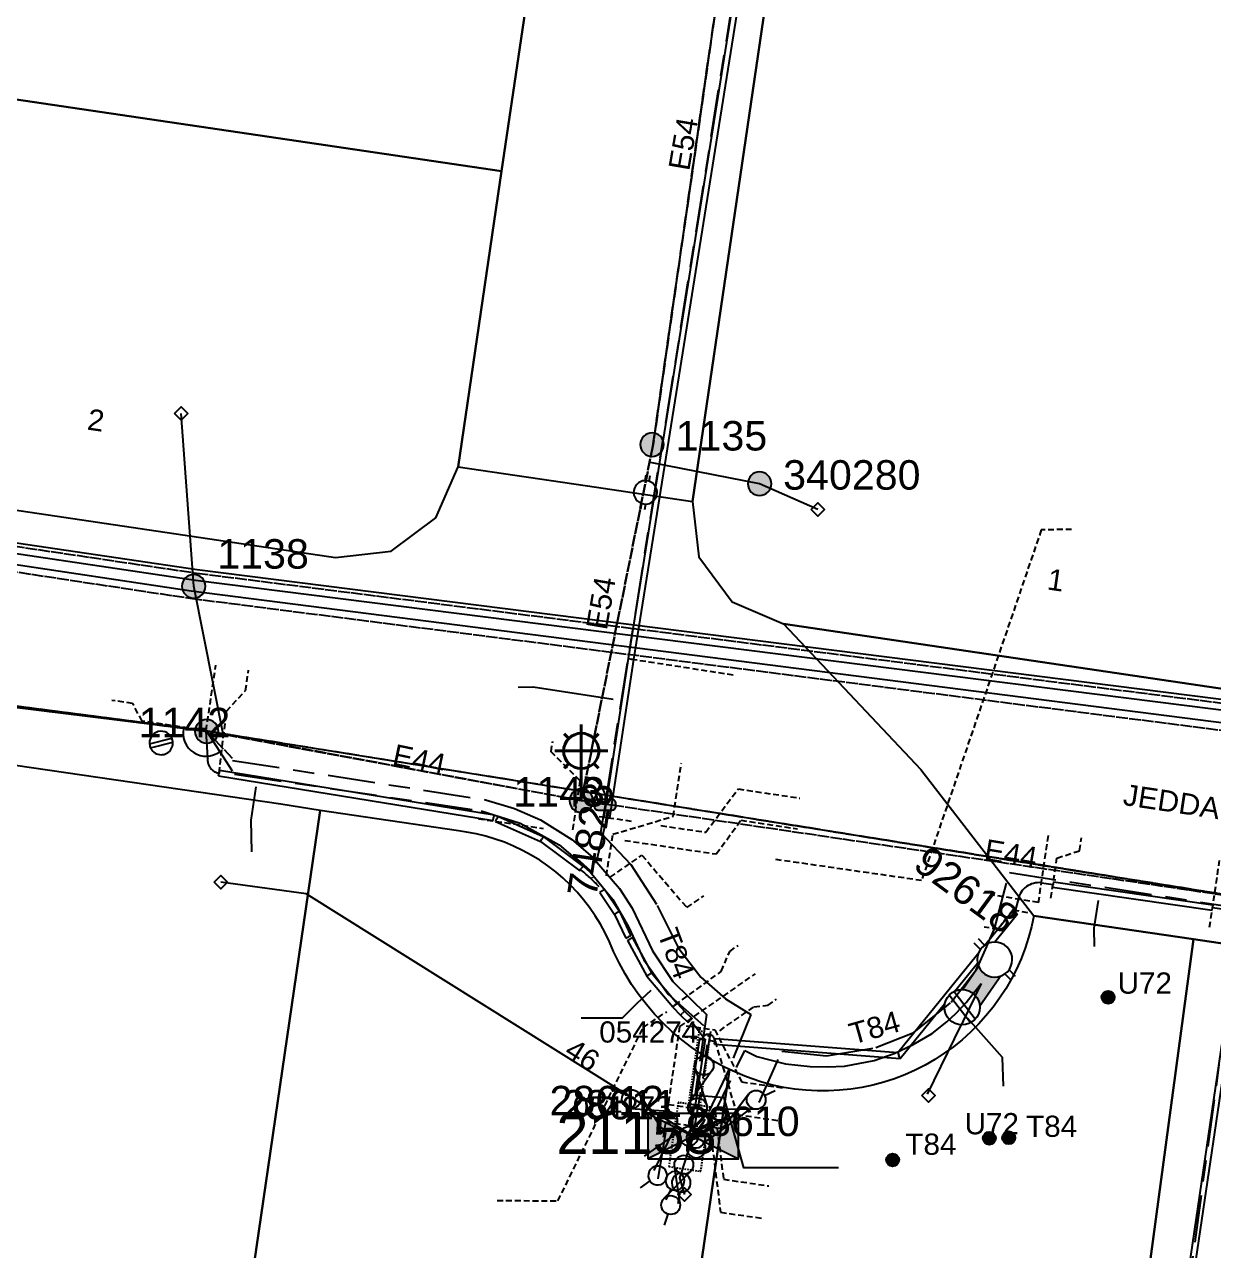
# Model space of a CAD drawing. Header units: metres. Extents: x 303290 to 305422, y 6242588 to 6244350.
# Drawn here: x 304871.9 to 304972.7, y 6242998 to 6243102 of the extents above; entities that cross this region are included whole.
import ezdxf
from ezdxf.enums import TextEntityAlignment as Align

# ---------------------------------------------------------------- set-up
doc = ezdxf.new("R2010")
doc.units = ezdxf.units.M
for name, pattern in [('Cable Exist OH', [1, 1, 0]), ('Cable Exist UG', [8.2, 4, -1.2, 1.8, -1.2]), ('DASHED', [0.75, 0.5, -0.25]), ('HIDDEN', [0.375, 0.25, -0.125]), ('HIDDEN2', [0.1875, 0.125, -0.0625])]:
    doc.linetypes.add(name, pattern=pattern)
doc.layers.get('0').update_dxf_attribs({"color": 6})
for name, color, linetype in [('Cadastre Buildings_SP_EXT', 9, 'Continuous'), ('Cadastre Land Parcels_SP_EXT', 9, 'Continuous'), ('Cadastre Other Property_SP_EXT', 9, 'HIDDEN'), ('Cadastre Roads_SP_EXT', 9, 'Continuous'), ('Duct_SP_EXT', 7, 'Continuous'), ('Equip_HV_EXT', 7, 'Continuous'), ('Equip_LV_EXT', 7, 'Continuous'), ('Equip_SP_LV_EXT', 7, 'Continuous'), ('Equip_SP_SL_EXT', 7, 'Continuous'), ('Mains_HV_EXT', 7, 'Continuous'), ('Mains_LV_EXT', 7, 'Continuous'), ('Mains_SL_EXT', 7, 'Continuous'), ('Mains_TR_EXT', 7, 'Continuous'), ('Services_SP_EXT', 7, 'Continuous'), ('Sub_SP_EXT', 7, 'Continuous'), ('SupportsOH_SP_TR_HV_LV_SL_EXT', 7, 'Continuous'), ('SupportsUG_SP_LV_EXT', 7, 'Continuous'), ('Trench_SP_EXT', 7, 'Continuous'), ('UNKNOWN_FEATURES', 1, 'DASHED')]:
    doc.layers.add(name, color=color, linetype=linetype)
doc.styles.add('iecARIAL', font='arial.ttf', dxfattribs={"height": 2})
doc.styles.add('POLE_LABEL', font='arial.ttf')
doc.styles.get("Standard").update_dxf_attribs({"font": 'arial.ttf'})
doc.styles.add('SWITCH_LABEL', font='arial.ttf', dxfattribs={"height": 2.5})
doc.linetypes.add('Cable E OH', pattern='A,9.4,["E",Standard,S=1.7,R=0,X=0,Y=-1],0', length=9.4)
doc.linetypes.add('Cable P UG', pattern='A,6,-0.5,["P",Standard,S=1.7,R=0,X=0.5,Y=-1],-2.9', length=9.4)

# ---------------------------------------------------------------- blocks, each defined once
blk = doc.blocks.new('SUB_PADMOUNT_EXT')
for points in [[(0, 0), (-3.84, 1.92), (-3.84, -1.92)], [(0, 0), (3.84, 1.92), (3.84, -1.92)]]:
    blk.add_hatch(color=256).paths.add_polyline_path(points)
for p, q in [((3.84, 1.92), (-3.84, -1.92)), ((-3.84, 1.92), (3.84, -1.92))]:
    blk.add_line(p, q)
blk.add_lwpolyline([(-3.84, -1.92), (3.84, -1.92), (3.84, 1.92), (-3.84, 1.92)], close=True)
for tag, height, flags, p in [('ASSET_NUM', 3.5, 8, (2, 2)), ('STREET_CODE', 0.2, 9, (1.5, 0)), ('CONSTRUCTED_VOLTAGE', 0.2, 9, (1.5, -0.2)), ('OPERATING_VOLTAGE', 0.2, 9, (1.5, -0.6)), ('ORIENTATION', 0.2, 9, (1.5, -0.8)), ('OWNED_BY', 0.2, 9, (1.5, -1)), ('NO_PHASES', 0.2, 9, (1.5, -0.4)), ('OPERATED_BY', 0.2, 9, (1.5, -1.2)), ('SECONDARY_VOLTAGE', 0.2, 9, (1.5, -1.6)), ('STATE', 0.2, 9, (1.5, -1.8)), ('MAINTAINED_BY', 0.2, 9, (1.5, -1.4)), ('PARENT', 0.2, 9, (1.5, -2)), ('SUBSTATION_TYPE', 0.2, 9, (1.5, -2.2)), ('STREETNAME', 0.2, 9, (1.5, -3)), ('SUBURB', 0.2, 9, (1.5, -3.2)), ('USAGE', 0.2, 9, (1.5, -2.4)), ('LEGEND', 0.2, 9, (1.5, -2.6)), ('LOCATION', 0.2, 9, (1.5, -2.8)), ('Z', 0.2, 1, (1.5, -3.6)), ('NOTES', 0.2, 9, (1.5, -3.4))]:
    blk.add_attdef(tag, text='', height=height, dxfattribs=dict(flags=flags)).set_placement(p, align=Align.MIDDLE_LEFT)
blk = doc.blocks.new('PILLAR_EXT')
blk.add_hatch(color=256).paths.add_polyline_path([(-2.475, 0.99), (-2.475, -0.99), (2.475, -0.99), (2.475, 0.99)])
blk.add_lwpolyline([(-2.475, -0.99), (2.475, -0.99), (2.475, 0.99), (-2.475, 0.99)], close=True)
at = {"style": 'iecARIAL', "flags": 8}
blk.add_attdef('ASSET_NUM', (1.5, 3.5), '', height=2.5, dxfattribs=at)
for tag, p, flags in [('OWNED_BY', (0, -0.2), 9), ('STATE', (0, -0.4), 9), ('SUPPORT_TYPE', (0, -0.6), 9), ('USAGE', (0, -0.8), 9), ('LEGEND', (0, -1), 9), ('LOCATION', (0, -1.2), 9), ('STREETNAME', (0, -1.8), 9), ('SUBURB', (0, -2), 1), ('NOTES', (0, -1.4), 9), ('PARENT', (0, -1.6), 9)]:
    blk.add_attdef(tag, p, '', height=0.2, dxfattribs=dict(flags=flags))
blk = doc.blocks.new('LV_OH_LINKS_OPEN_EXT')
for p, q in [((-0.17, 4.97), (-0.17, 5.46)), ((0.17, 4.97), (0.17, 5.46)), ((-0.17, 3), (-0.17, 2.5)), ((0.17, 3), (0.17, 2.5))]:
    blk.add_line(p, q)
blk.add_lwpolyline([(0, 2.99, 1), (0, 4.98, 1)], format="xyb", close=True)
at = {"flags": 9}
for tag, p in [('ACTUAL_STATUS', (0, 0)), ('CONSTRUCTED_VOLTAGE', (0, -0.2)), ('OPERATING_VOLTAGE', (0, -0.6)), ('ORIENTATION', (0, -0.8)), ('OWNED_BY', (0, -1)), ('NO_PHASES', (0, -0.4)), ('STATE', (0, -1.2)), ('SWITCH_TYPE', (0, -1.4)), ('USAGE', (0, -1.6)), ('LEGEND', (0, -1.8)), ('NOTES', (0, -2))]:
    blk.add_attdef(tag, text='', height=0.2, dxfattribs=at).set_placement(p, align=Align.MIDDLE_LEFT)
at = {"flags": 1}
blk.add_attdef('Z', (0, 0), '', height=0.2, dxfattribs=at)
blk = doc.blocks.new('LV_OH_LINKS_CLOSED_EXT')
for p, q in [((-0.17, 4.97), (-0.17, 3)), ((0.17, 4.97), (0.17, 3))]:
    blk.add_line(p, q)
blk.add_lwpolyline([(0, 2.99, 1), (0, 4.98, 1)], format="xyb", close=True)
at = {"flags": 9}
for tag, p in [('ACTUAL_STATUS', (0, 0)), ('CONSTRUCTED_VOLTAGE', (0, -0.2)), ('OPERATING_VOLTAGE', (0, -0.6)), ('ORIENTATION', (0, -0.8)), ('OWNED_BY', (0, -1)), ('NO_PHASES', (0, -0.4)), ('STATE', (0, -1.2)), ('SWITCH_TYPE', (0, -1.4)), ('USAGE', (0, -1.6)), ('NOTES', (0, -1.8))]:
    blk.add_attdef(tag, text='', height=0.2, dxfattribs=at).set_placement(p, align=Align.MIDDLE_LEFT)
at = {"flags": 1}
blk.add_attdef('Z', (0, 0), '', height=0.2, dxfattribs=at)
blk = doc.blocks.new('SL_LANTERN_EXT')
at = {"lineweight": 40}
for p, q in [((0, 1.97), (0, 6.47)), ((-1.46, 5.68), (-1.06, 5.28)), ((1.46, 5.68), (1.06, 5.28)), ((-2.25, 4.22), (2.25, 4.22)), ((-1.46, 2.76), (-1.06, 3.16)), ((1.46, 2.76), (1.06, 3.16)), ((0, 0), (0, 2.72))]:
    blk.add_line(p, q, dxfattribs=at)
blk.add_circle((0, 4.22), 1.5, dxfattribs=at)
at = {"style": 'iecARIAL', "flags": 8}
blk.add_attdef('ASSET_NUM', (1.5, 1.5), '', height=2.5, dxfattribs=at)
for tag, p, height, flags in [('CONSTRUCTED_VOLTAGE', (0.98, -0.65), 0.2, 9), ('CONTROL_TYPE', (0.98, -0.85), 0.2, 9), ('LANTERN_PURPOSE', (0.98, -1.05), 0.2, 9), ('LNUMBER', (2.18, -3.25), 2.5, 8), ('OPERATING_VOLTAGE', (0.98, -1.65), 0.2, 9), ('ORIENTATION', (0.98, -1.85), 0.2, 9), ('OWNED_BY', (0.98, -2.05), 0.2, 9), ('STATE', (0.98, -2.25), 0.2, 9), ('LANTERN_TYPE', (0.98, -1.25), 0.2, 9), ('NO_PHASES', (0.98, -1.45), 0.2, 9), ('USAGE', (0.98, -2.45), 0.2, 9), ('CEXIST', (0.98, -2.65), 0.2, 9), ('CNEW', (0.98, -2.85), 0.2, 9), ('CNUMBER', (0.98, -3.05), 0.2, 9), ('CREMOVE', (0.98, -3.25), 0.2, 9), ('CREPLACE', (0.98, -3.45), 0.2, 9), ('LKINGHEIGHT', (0.98, -3.65), 0.2, 9), ('LBRACKET', (0.98, -3.85), 0.2, 9), ('LBRACKETVOCAB', (0.98, -4.05), 0.2, 9), ('LCATEGORY', (0.98, -4.25), 0.2, 9), ('LCHARGE1', (0.98, -4.45), 0.2, 9), ('LCHARGE1PERCENT', (0.98, -4.65), 0.2, 9), ('LCHARGE2', (0.98, -4.85), 0.2, 9), ('LCHARGE2PERCENT', (0.98, -5.05), 0.2, 9), ('LCHARGE3', (0.98, -5.25), 0.2, 9), ('LCHARGE3PERCENT', (0.98, -5.45), 0.2, 9), ('LEXIST', (0.98, -5.65), 0.2, 9), ('LLAMP', (0.98, -5.85), 0.2, 9), ('LLAMPVOCAB', (0.98, -6.05), 0.2, 9), ('LMAST', (0.98, -6.25), 0.2, 9), ('LMASTVOCAB', (0.98, -6.45), 0.2, 9), ('LNEW', (0.98, -6.65), 0.2, 9), ('LANTNUMBER', (0.98, -6.85), 0.2, 9), ('LOUTREACH', (0.98, -7.25), 0.2, 9), ('LOUTREACHVOCAB', (0.98, -7.45), 0.2, 9), ('LRATECODE', (0.98, -7.65), 0.2, 9), ('LREMOVE', (0.98, -7.85), 0.2, 9), ('LREPLACE', (0.98, -8.05), 0.2, 9), ('LTYPE', (0.98, -8.25), 0.2, 9), ('LTYPEVOCAB', (0.98, -8.45), 0.2, 9), ('STREETNAME', (0.98, -9.25), 0.2, 9), ('SUBURB', (0.98, -9.45), 0.2, 1), ('LEGEND', (0.98, -8.65), 0.2, 9), ('LOCATION', (0.98, -8.85), 0.2, 9), ('NOTES', (0.98, -9.05), 0.2, 9)]:
    blk.add_attdef(tag, p, '', height=height, dxfattribs=dict(flags=flags))
blk = doc.blocks.new('CCP_EXT')
at = {"flags": 9}
for tag, p in [('STATE', (0, -1.8)), ('USAGE', (0, -1.2)), ('LEGEND', (0, -1.4)), ('LIFE_SUPPORT', (0, -1.6)), ('NOTES', (0, -2))]:
    blk.add_attdef(tag, text='', height=0.2, dxfattribs=at).set_placement(p, align=Align.MIDDLE_LEFT)
blk.add_wipeout([(0, 0.57), (0.57, 0), (0, -0.57), (-0.57, 0)])
blk.add_lwpolyline([(-0.57, 0), (0, 0.57), (0.57, 0), (0, -0.57), (-0.57, 0)])
at = {"flags": 1}
blk.add_attdef('Z', (0, 0), '', height=0.2, dxfattribs=at)
at = {"flags": 9}
for tag, p in [('CCP_TYPE', (0, 0)), ('CONSTRUCTED_VOLTAGE', (0, -0.2)), ('OPERATING_VOLTAGE', (0, -0.6)), ('ORIENTATION', (0, -0.8)), ('OWNED_BY', (0, -1)), ('NO_PHASES', (0, -0.4))]:
    blk.add_attdef(tag, text='', height=0.2, dxfattribs=at).set_placement(p, align=Align.MIDDLE_LEFT)
blk = doc.blocks.new('POLE_EXT')
blk.add_hatch(color=256).paths.add_polyline_path([(-1, 0, 1), (1, 0, 1)])
blk.add_lwpolyline([(-1, 0, 1), (1, 0, 1)], format="xyb", close=True)
for tag, height, flags, p in [('pNumber', 2.5, 8, (-17.84, 2.07)), ('OWNED_BY', 0.2, 9, (1.35, -0.4)), ('SPECIAL_USE', 0.2, 9, (1.35, -0.8)), ('STATE', 0.2, 9, (1.35, -1)), ('PARENT', 0.2, 9, (1.35, -0.6)), ('cLV', 0.2, 9, (1.35, -1.4)), ('hDepth', 0.2, 9, (1.35, -1.6)), ('hDia', 0.2, 9, (1.35, -1.8)), ('cHV', 0.2, 9, (1.35, -2)), ('USAGE', 0.2, 9, (1.35, -1.2)), ('LBRACKET', 0.2, 9, (1.35, -2.2)), ('LExisting', 0.2, 9, (1.35, -2.4)), ('LANTNUMBER', 0.2, 9, (1.35, -2.6)), ('LOther', 0.2, 9, (1.35, -2.8)), ('LRemove', 0.2, 9, (1.35, -3)), ('LEGEND', 0.2, 9, (1.35, -3.2)), ('cLinedev', 0.2, 9, (1.35, -3.4)), ('pExisting', 0.2, 9, (1.35, -3.8)), ('LOCATION', 0.2, 9, (1.35, -3.6)), ('PFNUMBER', 0.2, 9, (1.35, -4)), ('NEWPFNUMBER', 0.2, 9, (1.35, -4.2)), ('pFooting', 0.2, 9, (1.35, -4.4)), ('pNew', 0.2, 9, (1.35, -4.6)), ('pRelocate', 0.2, 9, (1.35, -5)), ('pRemove', 0.2, 9, (1.35, -5.2)), ('pReplace', 0.2, 9, (1.35, -5.4)), ('pStay', 0.2, 9, (1.35, -5.6)), ('pType', 0.2, 9, (1.35, -5.8)), ('cspan', 0.2, 9, (1.35, -6)), ('STREETNAME', 0.2, 9, (1.35, -6.2)), ('SUBURB', 0.2, 9, (1.35, -6.4)), ('OPERATED_BY', 0.2, 9, (1.36, -7.01)), ('NOTES', 0.2, 9, (1.35, -6.6)), ('MAINTAINED_BY', 0.2, 9, (1.36, -6.81))]:
    blk.add_attdef(tag, text='', height=height, dxfattribs=dict(flags=flags)).set_placement(p, align=Align.MIDDLE_LEFT)
at = {"style": 'POLE_LABEL'}
for tag, height, flags, p in [('ASSET_NUM', 2.5, 8, (2, 2)), ('STRUCTURE_PLANT_NUMBER', 0.2, 9, (1.35, 0.03)), ('STREET_CODE', 0.2, 9, (1.35, -0.2))]:
    blk.add_attdef(tag, text='', height=height, dxfattribs=dict(at, flags=flags)).set_placement(p, align=Align.MIDDLE_LEFT)
at = {"flags": 1}
blk.add_attdef('Z', (1.35, -7.33), '', height=0.2, dxfattribs=at)
blk = doc.blocks.new('HV_STJ_EXT')
h = blk.add_hatch(color=256)
edge = h.paths.add_edge_path()
edge.add_ellipse((-0.59, 0.13), major_axis=(0.226, 0.226), ratio=1, start_angle=45, end_angle=135)
edge.add_line((-0.91, 0.13), (-0.91, -0.13))
edge.add_ellipse((-0.59, -0.13), major_axis=(0.226, 0.226), ratio=1, start_angle=135, end_angle=225)
edge.add_line((-0.59, -0.45), (0.59, -0.45))
edge.add_ellipse((0.59, -0.13), major_axis=(-0.226, 0.226), ratio=1, start_angle=135, end_angle=225)
edge.add_line((0.91, -0.13), (0.91, 0.13))
edge.add_ellipse((0.59, 0.13), major_axis=(-0.226, 0.226), ratio=1, start_angle=225, end_angle=315)
edge.add_line((0.59, 0.45), (-0.59, 0.45))
blk.add_lwpolyline([(-0.91, 0.13), (-0.91, -0.13, 0.414214), (-0.59, -0.45), (0.59, -0.45, 0.414214), (0.91, -0.13), (0.91, 0.13, 0.414214), (0.59, 0.45), (-0.59, 0.45, 0.414214)], format="xyb", close=True)
for tag, flags, p in [('ORIENTATION', 9, (1.5, 0)), ('Z', 1, (1.5, -0.8)), ('USAGE', 9, (1.5, -0.2)), ('LEGEND', 9, (1.5, -0.4)), ('NOTES', 9, (1.5, -0.6))]:
    blk.add_attdef(tag, text='', height=0.2, dxfattribs=dict(flags=flags)).set_placement(p, align=Align.MIDDLE_LEFT)
blk = doc.blocks.new('LV_UG_LINKS_CLOSED_EXT')
blk.add_wipeout([(-1.06, 1.06), (-1.18, 0.92), (-1.29, 0.76), (-1.37, 0.59), (-1.43, 0.42), (-1.48, 0.23), (-1.49, 0.05), (-1.49, -0.14), (-1.46, -0.33), (-1.41, -0.51), (-1.33, -0.68), (-1.24, -0.84), (-1.12, -0.99), (-0.99, -1.12), (-0.84, -1.24), (-0.68, -1.33), (-0.51, -1.41), (-0.33, -1.46), (-0.14, -1.49), (0.05, -1.49), (0.23, -1.48), (0.42, -1.43), (0.59, -1.37), (0.76, -1.29), (0.92, -1.18), (1.06, -1.06), (1.18, -0.92), (1.29, -0.76), (1.37, -0.59), (1.43, -0.42), (1.48, -0.23), (1.49, -0.05), (1.49, 0.14), (1.46, 0.33), (1.41, 0.51), (1.33, 0.68), (1.24, 0.84), (1.12, 0.99), (0.99, 1.12), (0.84, 1.24), (0.68, 1.33), (0.51, 1.41), (0.33, 1.46), (0.14, 1.49), (-0.05, 1.49), (-0.23, 1.48), (-0.42, 1.43), (-0.59, 1.37), (-0.76, 1.29), (-0.92, 1.18)])
for p, q in [((-0.25, -1.48), (-0.25, 1.48)), ((0.25, -1.48), (0.25, 1.48))]:
    blk.add_line(p, q)
blk.add_circle((0, 0), 1.5)
at = {"flags": 9}
for tag, p in [('ACTUAL_STATUS', (0, 0)), ('CONSTRUCTED_VOLTAGE', (0, -0.2)), ('OPERATING_VOLTAGE', (0, -0.6)), ('ORIENTATION', (0, -0.8)), ('STATE', (0, -1)), ('NO_PHASES', (0, -0.4)), ('SWITCH_TYPE', (0, -1.2)), ('USAGE', (0, -1.4)), ('NOTES', (0, -1.6))]:
    blk.add_attdef(tag, text='', height=0.2, dxfattribs=at).set_placement(p, align=Align.MIDDLE_LEFT)
at = {"flags": 1}
blk.add_attdef('Z', (0, 0), '', height=0.2, dxfattribs=at)
blk = doc.blocks.new('LV_UG_LINKS_OPEN_EXT')
for p, q in [((-0.25, 1.47), (-0.25, 2.22)), ((0.25, 1.47), (0.25, 2.22)), ((-0.25, -1.47), (-0.25, -2.22)), ((0.25, -1.47), (0.25, -2.22))]:
    blk.add_line(p, q)
at = {"flags": 9}
for tag, p in [('ACTUAL_STATUS', (0, 0)), ('CONSTRUCTED_VOLTAGE', (0, -0.2)), ('OPERATING_VOLTAGE', (0, -0.6)), ('ORIENTATION', (0, -0.8)), ('STATE', (0, -1)), ('NO_PHASES', (0, -0.4)), ('SWITCH_TYPE', (0, -1.2)), ('USAGE', (0, -1.4)), ('NOTES', (0, -1.6))]:
    blk.add_attdef(tag, text='', height=0.2, dxfattribs=at).set_placement(p, align=Align.MIDDLE_LEFT)
at = {"flags": 1}
blk.add_attdef('Z', (0, 0), '', height=0.2, dxfattribs=at)
blk.add_wipeout([(-0.25, 1.47), (-0.43, 1.43), (-0.61, 1.36), (-0.77, 1.28), (-0.93, 1.17), (-1.07, 1.05), (-1.19, 0.9), (-1.29, 0.75), (-1.38, 0.58), (-1.44, 0.4), (-1.48, 0.22), (-1.49, 0.03), (-1.49, -0.16), (-1.45, -0.34), (-1.4, -0.52), (-1.32, -0.69), (-1.23, -0.85), (-1.11, -1), (-0.98, -1.13), (-0.83, -1.24), (-0.66, -1.34), (-0.49, -1.41), (-0.31, -1.46), (-0.13, -1.49), (0.06, -1.49), (0.25, -1.47), (0.43, -1.43), (0.61, -1.36), (0.77, -1.28), (0.93, -1.17), (1.07, -1.05), (1.19, -0.9), (1.29, -0.75), (1.38, -0.58), (1.44, -0.4), (1.48, -0.22), (1.49, -0.03), (1.49, 0.16), (1.45, 0.34), (1.4, 0.52), (1.32, 0.69), (1.23, 0.85), (1.11, 1), (0.98, 1.13), (0.83, 1.24), (0.66, 1.34), (0.49, 1.41), (0.31, 1.46), (0.13, 1.49), (-0.06, 1.49)])
blk.add_lwpolyline([(0, -1.49, 1), (0, 1.49, 1)], format="xyb", close=True)
blk = doc.blocks.new('LV_UG_DFUSE_CLOSED_EXT')
for points in [[(1, 0), (0, 0)], [(5.04, 0.73), (2.16, -0.72)], [(5.05, -0.71), (2.16, 0.72)], [(6.2, 0.01), (7.2, 0.01)]]:
    blk.add_lwpolyline(points)
for centre in [(1.8, 0), (5.4, 0.01)]:
    blk.add_circle(centre, 0.8)
at = {"flags": 9}
for tag, p in [('ACTUAL_STATUS', (0, 0)), ('CONSTRUCTED_VOLTAGE', (0, -0.2)), ('OPERATING_VOLTAGE', (0, -0.6)), ('ORIENTATION', (0, -0.8)), ('STATE', (0, -1)), ('NO_PHASES', (0, -0.4)), ('SWITCH_TYPE', (0, -1.2)), ('USAGE', (0, -1.4)), ('NOTES', (0, -1.6))]:
    blk.add_attdef(tag, text='', height=0.2, dxfattribs=at).set_placement(p, align=Align.MIDDLE_LEFT)
at = {"flags": 1}
blk.add_attdef('Z', (0, 0), '', height=0.2, dxfattribs=at)
blk = doc.blocks.new('SWG_HOLEC_SU_EXT')
blk.add_line((1.8, -2), (5.8, -2))
for points in [[(1, 0), (0, 0)], [(6.6, 0), (7.6, 0)]]:
    blk.add_lwpolyline(points)
for points in [[(1.8, -0.8, 1), (1.8, 0.8, 1)], [(5.8, -0.8, 1), (5.8, 0.8, 1)]]:
    blk.add_lwpolyline(points, format="xyb", close=True)
at = {"style": 'SWITCH_LABEL', "flags": 8}
blk.add_attdef('ASSET_NUM', text='', height=2.5, rotation=179.9544, dxfattribs=at).set_placement((-2.4, 0), align=Align.MIDDLE_LEFT)
at = {"flags": 1}
blk.add_attdef('Z', (0, 0), '', height=0.2, dxfattribs=at)
at = {"flags": 9}
for tag, p in [('ACTUAL_STATUS', (0, -0.4)), ('CONSTRUCTED_VOLTAGE', (0, -0.6)), ('OPERATING_VOLTAGE', (0, -1)), ('NO_PHASES', (0, -0.8)), ('ORIENTATION', (0, -1.2)), ('OWNED_BY', (0, -1.4)), ('STATE', (0, -1.8)), ('SWITCH_TYPE', (0, -2)), ('PARENT', (0, -1.6)), ('STREETNAME', (0, -2.6)), ('SUBURB', (0, -2.8)), ('USAGE', (0, -2.2)), ('LOCATION', (0, -2.4)), ('NOTES', (0, -3))]:
    blk.add_attdef(tag, text='', height=0.2, dxfattribs=at).set_placement(p, align=Align.MIDDLE_LEFT)
at = {"style": 'SWITCH_LABEL', "flags": 9}
blk.add_attdef('STREET_CODE', text='', height=0.2, dxfattribs=at).set_placement((0, -0.2), align=Align.MIDDLE_LEFT)
blk = doc.blocks.new('CABLE_LARGE_EXT')
h = blk.add_hatch(color=256)
edge = h.paths.add_edge_path()
edge.add_arc((0, 0.55), 0.55, 0, 360)
blk.add_circle((0, 0.55), 0.55)
at = {"flags": 1}
blk.add_attdef('Z', (0, 0), '', height=0.2, dxfattribs=at)
at = {"flags": 9}
for tag, p in [('COND_CODE', (0, 0)), ('STATE', (0, -0.4)), ('XSECT_SIZE', (0, -0.6)), ('FB_REFERENCE', (0, -0.2)), ('NOTES', (0, -0.8))]:
    blk.add_attdef(tag, text='', height=0.2, dxfattribs=at).set_placement(p, align=Align.MIDDLE_LEFT)

msp = doc.modelspace()

# ---------------------------------------------------------------- linework, layer by layer
at = {"layer": 'Cadastre Land Parcels_SP_EXT', "linetype": 'Continuous'}
for points in [[(304917.33, 6243123.33), (304858.52, 6243132), (304853.54, 6243098.22), (304912.35, 6243089.56), (304917.33, 6243123.33)], [(304902.97, 6243057.31), (304906.77, 6243060.13), (304908.65, 6243064.47), (304912.35, 6243089.56), (304853.54, 6243098.22), (304848.52, 6243064.15), (304898.27, 6243056.77), (304902.97, 6243057.31)], [(304893.62, 6243035.86), (304859.82, 6243040.78), (304845.08, 6242939.45), (304839.47, 6242900.95), (304876.6, 6242895.54), (304883.11, 6242940.25), (304896.95, 6243035.3), (304893.62, 6243035.86)], [(304959.96, 6242942), (304952.23, 6242884.53), (304962.13, 6242883.09), (304965.22, 6242906.36), (304970.13, 6242942.82), (304980.93, 6243022.93), (304971.04, 6243024.38), (304959.96, 6242942)]]:
    msp.add_lwpolyline(points, close=True, dxfattribs=at)
for points in [[(305001.59, 6243104.12), (304936.07, 6243112.8), (304928.54, 6243061.53), (304929.08, 6243056.82), (304931.91, 6243053.02), (304936.25, 6243051.14), (304976.94, 6243045.12)], [(304921.14, 6242941.02), (304931.67, 6243013.35), (304931.67, 6243013.35), (304931.21, 6243013.56), (304930.27, 6243014.07), (304929.37, 6243014.62), (304928.49, 6243015.21), (304927.64, 6243015.86), (304926.83, 6243016.54), (304926.06, 6243017.27), (304925.33, 6243018.04), (304924.63, 6243018.84), (304923.98, 6243019.68), (304923.38, 6243020.55), (304922.82, 6243021.46), (304922.31, 6243022.39), (304921.85, 6243023.34), (304921.49, 6243024.18), (304921.13, 6243024.93), (304920.73, 6243025.67), (304920.29, 6243026.38), (304919.81, 6243027.07), (304919.3, 6243027.74), (304918.76, 6243028.38), (304918.18, 6243028.98), (304917.57, 6243029.56), (304916.94, 6243030.11), (304916.27, 6243030.62), (304915.58, 6243031.09), (304914.86, 6243031.53), (304914.13, 6243031.93), (304913.37, 6243032.29), (304912.6, 6243032.61), (304911.81, 6243032.89), (304911, 6243033.13), (304910.18, 6243033.32), (304909.36, 6243033.47), (304908.7, 6243033.59), (304896.95, 6243035.3), (304883.11, 6242940.25)]]:
    msp.add_lwpolyline(points, dxfattribs=at)
at = {"layer": 'Cadastre Other Property_SP_EXT', "linetype": 'HIDDEN2'}
msp.add_lwpolyline([(304928.2, 6243010.42), (304929.19, 6243010.28), (304930.04, 6243016.1), (304930.04, 6243016.1, -0.068035), (304929.12, 6243016.78), (304929.12, 6243016.78), (304928.2, 6243010.42)], format="xyb", close=True, dxfattribs=at)
msp.add_lwpolyline([(304930.05, 6243010.15), (304927.33, 6243010.54), (304926.53, 6243005.1), (304929.24, 6243004.7), (304930.05, 6243010.15)], close=True, dxfattribs=at)
at = {"layer": 'Cadastre Roads_SP_EXT', "linetype": 'Continuous'}
msp.add_lwpolyline([(304936.25, 6243051.14), (304947.9, 6243038.78), (304957.5, 6243026.38), (304971.04, 6243024.38), (304980.93, 6243022.92), (304981.24, 6243032.94), (304981.63, 6243045.66), (304976.94, 6243045.12), (304936.25, 6243051.14)], close=True, dxfattribs=at)
at = {"layer": 'Duct_SP_EXT'}
for p, q in [((304921.05, 6243034.75), (304923.1, 6243048.2)), ((304921.52, 6243034.68), (304923.57, 6243048.12)), ((304923.1, 6243048.2), (304923.34, 6243048.16)), ((304923.1, 6243048.2), (304923.34, 6243048.16)), ((304923.57, 6243048.12), (304923.34, 6243048.16)), ((304923.57, 6243048.12), (304923.34, 6243048.16)), ((304888.42, 6243038.72), (304888.38, 6243038.48)), ((304888.42, 6243038.72), (304911.71, 6243034.94)), ((304888.34, 6243038.24), (304888.38, 6243038.48)), ((304888.34, 6243038.24), (304911.63, 6243034.47)), ((304911.63, 6243034.47), (304911.67, 6243034.71)), ((304911.71, 6243034.94), (304911.67, 6243034.71)), ((304911.84, 6243034.39), (304911.94, 6243034.6)), ((304912.04, 6243034.82), (304911.94, 6243034.6)), ((304912.04, 6243034.82), (304915.88, 6243033.1)), ((304921.05, 6243034.75), (304921.28, 6243034.71)), ((304921.52, 6243034.68), (304921.28, 6243034.71)), ((304911.84, 6243034.39), (304915.64, 6243032.68)), ((304915.64, 6243032.68), (304915.76, 6243032.89)), ((304915.64, 6243032.68), (304918.97, 6243030.19)), ((304915.88, 6243033.1), (304915.76, 6243032.89)), ((304915.88, 6243033.1), (304919.26, 6243030.57)), ((304918.97, 6243030.19), (304919.11, 6243030.38)), ((304919.26, 6243030.57), (304919.11, 6243030.38)), ((304920.69, 6243028.36), (304920.89, 6243028.49)), ((304920.69, 6243028.36), (304921.93, 6243026.5)), ((304921.09, 6243028.63), (304920.89, 6243028.49)), ((304921.09, 6243028.63), (304922.34, 6243026.73)), ((304959.09, 6243028.8), (304959.13, 6243029.03)), ((304959.09, 6243028.8), (304972.63, 6243026.85)), ((304959.16, 6243029.27), (304959.13, 6243029.03)), ((304959.16, 6243029.27), (304972.69, 6243027.32)), ((304972.69, 6243027.32), (304972.66, 6243027.09)), ((304921.93, 6243026.5), (304922.13, 6243026.62)), ((304921.93, 6243026.5), (304922.88, 6243024.48)), ((304922.34, 6243026.73), (304922.13, 6243026.62)), ((304922.34, 6243026.73), (304923.31, 6243024.68)), ((304945.95, 6243014.78), (304955.74, 6243026.84)), ((304946.16, 6243014.28), (304956.11, 6243026.54)), ((304955.74, 6243026.84), (304955.92, 6243026.69)), ((304956.11, 6243026.54), (304955.92, 6243026.69)), ((304972.63, 6243026.85), (304972.66, 6243027.09)), ((304922.88, 6243024.48), (304923.1, 6243024.58)), ((304923.02, 6243024.27), (304923.23, 6243024.38)), ((304923.02, 6243024.27), (304924.66, 6243021.26)), ((304923.31, 6243024.68), (304923.1, 6243024.58)), ((304923.44, 6243024.5), (304923.23, 6243024.38)), ((304923.44, 6243024.5), (304925.05, 6243021.53)), ((304974.7, 6243024.05), (304954.97, 6242890.45)), ((304975.17, 6243023.98), (304955.45, 6242890.38)), ((304924.66, 6243021.26), (304924.86, 6243021.39)), ((304924.66, 6243021.26), (304926.87, 6243018.64)), ((304925.05, 6243021.53), (304924.86, 6243021.39)), ((304925.05, 6243021.53), (304927.24, 6243018.94)), ((304927.23, 6243018.95), (304927.05, 6243018.79)), ((304927.24, 6243018.94), (304927.05, 6243018.79)), ((304927.23, 6243018.95), (304927.85, 6243018.29)), ((304926.87, 6243018.64), (304927.05, 6243018.79)), ((304926.88, 6243018.63), (304927.05, 6243018.79)), ((304926.88, 6243018.63), (304927.51, 6243017.95)), ((304927.51, 6243017.95), (304927.68, 6243018.12)), ((304927.51, 6243017.95), (304928.17, 6243017.31)), ((304927.85, 6243018.29), (304927.68, 6243018.12)), ((304927.85, 6243018.29), (304928.51, 6243017.66)), ((304928.17, 6243017.31), (304928.34, 6243017.49)), ((304928.51, 6243017.66), (304928.34, 6243017.49)), ((304929.13, 6243015.99), (304928.28, 6243010.18)), ((304929.61, 6243015.92), (304928.75, 6243010.11)), ((304929.13, 6243015.99), (304929.37, 6243015.96)), ((304929.61, 6243015.92), (304929.37, 6243015.96)), ((304930.45, 6243015.97), (304930.43, 6243015.73)), ((304930.45, 6243015.97), (304945.95, 6243014.78)), ((304930.42, 6243015.49), (304930.43, 6243015.73)), ((304930.42, 6243015.49), (304946.16, 6243014.28)), ((304945.95, 6243014.78), (304946.05, 6243014.53)), ((304946.16, 6243014.28), (304946.05, 6243014.53)), ((304928.28, 6243010.18), (304928.52, 6243010.14)), ((304928.75, 6243010.11), (304928.52, 6243010.14))]:
    msp.add_line(p, q, dxfattribs=at)
at = {"layer": 'Duct_SP_EXT', "linetype": 'Continuous'}
for points in [[(304913.76, 6243045.78), (304915.03, 6243045.8), (304921.81, 6243044.76)], [(304891.16, 6243031.79), (304891.11, 6243034.5), (304891.53, 6243037.33)], [(304962.65, 6243023.78), (304962.62, 6243025.32), (304962.97, 6243027.66)], [(304919.11, 6243017.71), (304922.61, 6243017.71), (304923.85, 6243018.97), (304925.03, 6243020.08)]]:
    msp.add_lwpolyline(points, dxfattribs=at)
at = {"layer": 'Duct_SP_EXT'}
msp.add_lwpolyline([(304940.94, 6243005), (304932.89, 6243005), (304931.23, 6243010.93), (304928.53, 6243011.16)], dxfattribs=at)
at = {"layer": 'Mains_HV_EXT', "linetype": 'Cable Exist OH'}
for points in [[(304822.86, 6243050.46), (304887.28, 6243042.08)], [(304889.52, 6243039.73), (304887.28, 6243042.08)]]:
    msp.add_lwpolyline(points, dxfattribs=at)
at = {"layer": 'Mains_HV_EXT', "linetype": 'Cable Exist UG'}
msp.add_lwpolyline([(304921.12, 6243035.8), (304920.74, 6243033.43), (304923.31, 6243030.73), (304925.55, 6243027.26), (304927.37, 6243023.59), (304929.26, 6243021.16), (304931.33, 6243019.34), (304933.48, 6243018), (304931.64, 6243013.4), (304929.61, 6243009.1), (304928.59, 6243007.68)], dxfattribs=at)
at = {"layer": 'Mains_LV_EXT', "linetype": 'Cable Exist OH'}
for points in [[(304925.18, 6243066.23), (304931.97, 6243113.52)], [(304919.11, 6243036.14), (304925.18, 6243066.23)], [(304822.93, 6243050.33), (304885.69, 6243042.25)], [(304885.74, 6243042.22), (304887.33, 6243042.02)], [(304919.11, 6243036.14), (304887.33, 6243042.02)], [(304981.49, 6243026.95), (304919.11, 6243036.14)]]:
    msp.add_lwpolyline(points, dxfattribs=at)
at = {"layer": 'Mains_LV_EXT', "linetype": 'Continuous'}
for points in [[(304885.37, 6243042.25, 0.686237), (304888.44, 6243040.3)], [(304921.09, 6243035.85, 0.48441), (304919.41, 6243038.12)]]:
    msp.add_lwpolyline(points, format="xyb", dxfattribs=at)
at = {"layer": 'Mains_SL_EXT', "linetype": 'Cable Exist OH'}
for points in [[(304931.97, 6243113.52), (304925.18, 6243066.23), (304919.11, 6243036.14)], [(304919.11, 6243036.14), (304887.28, 6243042.08), (304822.95, 6243050.39)]]:
    msp.add_lwpolyline(points, dxfattribs=at)
at = {"layer": 'Trench_SP_EXT', "linetype": 'Cable Exist UG'}
for points in [[(304887.42, 6243039.78), (304887.28, 6243042.08)], [(304921.28, 6243034.71), (304920.02, 6243029.57)], [(304958.14, 6243029.18), (304959.13, 6243029.03)], [(304955.92, 6243026.69), (304956.2, 6243027.75), (304956.16, 6243027.75)], [(304972.66, 6243027.09), (304973.65, 6243026.94)], [(304928.51, 6243017.36), (304929.44, 6243016.1)], [(304928.67, 6243010.27), (304928.16, 6243007.19)]]:
    msp.add_lwpolyline(points, dxfattribs=at)
for points in [[(304887.42, 6243039.78, 0.414287), (304888.38, 6243038.48)], [(304919.76, 6243032.69, -0.001233), (304919.83, 6243032.64)], [(304919, 6243030.33, -0.032758), (304920.62, 6243028.84)], [(304956.16, 6243027.75, -0.386484), (304958.14, 6243029.18)], [(304929.37, 6243015.96, -0.857574), (304930.43, 6243015.73)]]:
    msp.add_lwpolyline(points, format="xyb", dxfattribs=at)
at = {"layer": 'UNKNOWN_FEATURES'}
for points in [[(304960.7, 6243059.15), (304958.13, 6243059.12), (304947.97, 6243029.37), (304935.53, 6243031.16)], [(304923.34, 6243048.16), (304931.98, 6243046.83)], [(304887.28, 6243042.08), (304888.11, 6243047.63)], [(304888.38, 6243038.48), (304889.02, 6243043.75), (304890.62, 6243045.48), (304890.88, 6243047.22)], [(304887.28, 6243042.08), (304881.86, 6243042.89), (304881.04, 6243044.39), (304879.29, 6243044.65)], [(304918.39, 6243033.67), (304919.01, 6243037.83), (304916.54, 6243040.3), (304916.68, 6243041.2)], [(304921.24, 6243029.77), (304921.78, 6243033.29), (304926.91, 6243034.82), (304927.6, 6243039.32)], [(304925.86, 6243034.03), (304929.67, 6243033.47), (304932.41, 6243037.14), (304937.65, 6243036.36)], [(304910.38, 6243034.61), (304915.88, 6243033.79)], [(304920.63, 6243034.81), (304923.48, 6243034.39)], [(304922.79, 6243032.77), (304930.56, 6243031.62), (304932.64, 6243034.48), (304937.44, 6243033.76)], [(304957.89, 6243027.5), (304958.77, 6243033.43)], [(304958.95, 6243027.88), (304959.46, 6243031.27), (304961.37, 6243031.9), (304961.53, 6243032.99)], [(304921.56, 6243029.64), (304924.25, 6243031.52), (304928.07, 6243027.07), (304929.51, 6243028.08)], [(304972.41, 6243025.41), (304973.25, 6243031.06)], [(304957.89, 6243027.5), (304953.95, 6243028.15)], [(304927.07, 6243018.81), (304930.98, 6243021.66), (304931.7, 6243023.36), (304932.42, 6243023.86)], [(304926.09, 6243007.59), (304927.47, 6243016.99), (304933.88, 6243021.46)], [(304930.85, 6243016.63), (304933.75, 6243018.66), (304934.95, 6243018.8), (304935.66, 6243019.29)], [(304911.97, 6243002.23), (304917.12, 6243002.19), (304924.37, 6243016.91), (304926.36, 6243018.24)], [(304928, 6243017.05), (304930.43, 6243016.7), (304932.71, 6243012.29), (304936.24, 6243011.77)], [(304927.66, 6243016.14), (304930.46, 6243015.73), (304932.31, 6243009.52), (304935.83, 6243009)]]:
    msp.add_lwpolyline(points, dxfattribs=at)

# ---------------------------------------------------------------- block references
at = {"layer": 'Duct_SP_EXT'}
for p in [(304963.8, 6243018.91), (304953.72, 6243006.95), (304955.37, 6243007), (304945.52, 6243005.11)]:
    msp.add_blockref('CABLE_LARGE_EXT', p, dxfattribs=at)
at = {"layer": 'Equip_HV_EXT'}
msp.add_blockref('HV_STJ_EXT', (304921.12, 6243035.8), dxfattribs=at)
at = {"layer": 'Equip_LV_EXT'}
for p, rotation in [((304928.68, 6243008.34), 80.87279501517779), ((304928, 6243008.07), 149.2443745086672), ((304929.12, 6243008.34), 26.5650510726743)]:
    msp.add_blockref('LV_UG_DFUSE_CLOSED_EXT', p, dxfattribs=dict(at, rotation=rotation))
at = {"layer": 'Equip_SP_LV_EXT'}
for name, p, rotation in [('LV_OH_LINKS_OPEN_EXT', (304925.18, 6243066.23), 170.7614665259458), ('LV_OH_LINKS_CLOSED_EXT', (304887.33, 6243042.02), 104.2567113200941)]:
    msp.add_blockref(name, p, dxfattribs=dict(at, rotation=rotation))
at = {"layer": 'Equip_SP_SL_EXT'}
ref = msp.add_blockref('SL_LANTERN_EXT', (304919.11, 6243036.14), dxfattribs=at)
ref.add_attrib('ASSET_NUM', '74828', dxfattribs={"layer": '0', "height": 2.5, "rotation": 81.2628, "style": 'iecARIAL'}).set_placement((304920.61, 6243037.64), align=Align.MIDDLE_RIGHT)
at = {"layer": 'Services_SP_EXT'}
msp.add_blockref('CCP_EXT', (304948.57, 6243011.13), dxfattribs=at)
at = {"layer": 'Sub_SP_EXT'}
ref = msp.add_blockref('SUB_PADMOUNT_EXT', (304928.59, 6243007.68), dxfattribs=at)
ref.add_attrib('ASSET_NUM', '21158', dxfattribs={"layer": '0', "height": 3.5}).set_placement((304930.59, 6243007.93), align=Align.MIDDLE_RIGHT)
at = {"layer": 'SupportsOH_SP_TR_HV_LV_SL_EXT'}
ref = msp.add_blockref('POLE_EXT', (304925.11, 6243066.35), dxfattribs=at)
ref.add_attrib('ASSET_NUM', '1135', dxfattribs={"layer": '0', "height": 2.5, "style": 'POLE_LABEL'}).set_placement((304927.11, 6243067.1), align=Align.MIDDLE_LEFT)
ref = msp.add_blockref('POLE_EXT', (304934.23, 6243063.03), dxfattribs=at)
ref.add_attrib('ASSET_NUM', '340280', dxfattribs={"layer": '0', "height": 2.5, "style": 'POLE_LABEL'}).set_placement((304936.23, 6243063.78), align=Align.MIDDLE_LEFT)
ref = msp.add_blockref('POLE_EXT', (304886.23, 6243054.33), dxfattribs=at)
ref.add_attrib('ASSET_NUM', '1138', dxfattribs={"layer": '0', "height": 2.5, "rotation": 359.9924, "style": 'POLE_LABEL'}).set_placement((304888.23, 6243055.08), align=Align.BOTTOM_LEFT)
ref = msp.add_blockref('POLE_EXT', (304887.33, 6243042.02), dxfattribs=at)
ref.add_attrib('ASSET_NUM', '1142', dxfattribs={"layer": '0', "height": 2.5, "rotation": 359.9839, "style": 'POLE_LABEL'}).set_placement((304889.33, 6243042.77), align=Align.MIDDLE_RIGHT)
ref = msp.add_blockref('POLE_EXT', (304919.11, 6243036.14), dxfattribs=at)
ref.add_attrib('ASSET_NUM', '1143', dxfattribs={"layer": '0', "height": 2.5, "rotation": 359.9969, "style": 'POLE_LABEL'}).set_placement((304921.11, 6243036.89), align=Align.MIDDLE_RIGHT)
at = {"layer": 'SupportsUG_SP_LV_EXT'}
ref = msp.add_blockref('PILLAR_EXT', (304953.01, 6243020.61), dxfattribs=dict(at, rotation=235.3325736870587))
ref.add_attrib('ASSET_NUM', '92618', dxfattribs={"layer": '0', "height": 2.5, "rotation": 323.7396, "style": 'iecARIAL'}).set_placement((304954.51, 6243024.11), align=Align.BOTTOM_RIGHT)

# ---------------------------------------------------------------- texts
at = {"layer": 'Cadastre Land Parcels_SP_EXT'}
for s, rotation, p in [('2', 351.9545, (304877.12, 6243067.63)), ('1', 351.8113, (304958.55, 6243054.07)), ('46', 327.7, (304917.55, 6243014.55))]:
    msp.add_text(s, height=1.8, rotation=rotation, dxfattribs=at).set_placement(p)
at = {"layer": 'Cadastre Other Property_SP_EXT'}
for s, p in [('054274', (304920.63, 6243015.62)), ('054273', (304918.37, 6243009.26))]:
    msp.add_text(s, height=1.8, dxfattribs=at).set_placement(p)
at = {"layer": 'Cadastre Roads_SP_EXT'}
msp.add_text('JEDDA RD', height=1.8, rotation=351.4486, dxfattribs=at).set_placement((304964.99, 6243035.79))
at = {"layer": 'Duct_SP_EXT'}
for s, p in [('U72', (304964.6, 6243019.77)), ('U72', (304951.62, 6243007.84)), ('T84', (304956.84, 6243007.62)), ('T84', (304946.6, 6243006.1))]:
    msp.add_text(s, height=1.8, dxfattribs=at).set_placement(p)
at = {"layer": 'Mains_LV_EXT'}
for s, rotation, p in [('E54', 80.2365, (304928.26, 6243089.51)), ('E54', 80.3474, (304921.28, 6243050.55)), ('E44', 348.1388, (304902.99, 6243039.2)), ('E44', 350.4955, (304953.2, 6243031.12)), ('T84', 290.5915, (304925.54, 6243024.9)), ('T84', 15.789, (304942.14, 6243015.44))]:
    msp.add_text(s, height=1.8, rotation=rotation, dxfattribs=at).set_placement(p)

# ---------------------------------------------------------------- next in the draw order: block references
at = {"layer": 'Services_SP_EXT'}
for p in [(304885.16, 6243068.98), (304939.17, 6243060.85), (304888.53, 6243029.22), (304927.86, 6243002.74)]:
    msp.add_blockref('CCP_EXT', p, dxfattribs=at)

# ---------------------------------------------------------------- next in the draw order: linework, layer by layer
at = {"layer": 'Cadastre Buildings_SP_EXT', "linetype": 'Continuous'}
msp.add_lwpolyline([(304959.96, 6242942), (304971.04, 6243024.38), (304971.04, 6243024.38), (304957.5, 6243026.38), (304957.3, 6243025.45), (304957.05, 6243024.53), (304956.75, 6243023.62), (304956.41, 6243022.73), (304956.02, 6243021.86), (304955.59, 6243021.02), (304955.11, 6243020.19), (304954.59, 6243019.39), (304954.04, 6243018.62), (304953.43, 6243017.88), (304952.8, 6243017.17), (304952.12, 6243016.5), (304951.41, 6243015.86), (304950.67, 6243015.27), (304949.9, 6243014.71), (304949.1, 6243014.19), (304948.28, 6243013.71), (304947.43, 6243013.28), (304946.56, 6243012.89), (304945.67, 6243012.55), (304944.76, 6243012.26), (304943.84, 6243012.01), (304942.91, 6243011.82), (304941.97, 6243011.67), (304941.02, 6243011.57), (304940.07, 6243011.52), (304939.12, 6243011.52), (304938.16, 6243011.57), (304937.22, 6243011.67), (304936.28, 6243011.82), (304935.34, 6243012.02), (304934.43, 6243012.27), (304933.52, 6243012.56), (304932.99, 6243012.76), (304932.12, 6243013.13), (304931.67, 6243013.35), (304921.14, 6242941.02)], dxfattribs=at)
at = {"layer": 'Cadastre Roads_SP_EXT', "linetype": 'Continuous'}
msp.add_lwpolyline([(304932.26, 6243224.65), (304927.28, 6243190.88), (304922.31, 6243157.11), (304917.33, 6243123.33), (304912.35, 6243089.56), (304908.65, 6243064.47), (304920.4, 6243062.73), (304928.54, 6243061.53), (304936.07, 6243112.8), (304936.07, 6243112.8), (304940.28, 6243141.45), (304944.51, 6243170.1), (304952.97, 6243227.4)], dxfattribs=at)
at = {"layer": 'Duct_SP_EXT'}
for p, q in [((304923.1, 6243048.2), (304942.4, 6243169.23)), ((304923.57, 6243048.12), (304942.87, 6243169.16))]:
    msp.add_line(p, q, dxfattribs=at)
at = {"layer": 'Mains_HV_EXT', "linetype": 'Cable P UG'}
for points in [[(303316.16, 6243314.49), (303386.86, 6243281.61), (303794.29, 6243219.6), (304221.32, 6243156.24), (304272.28, 6243147.01), (304350.82, 6243135.67), (304587.21, 6243101.43), (304667.41, 6243090.1), (304762.14, 6243074.17), (304886.51, 6243055.75), (304981.35, 6243043.75), (305056.06, 6243033.77), (305128.95, 6243023.27), (305191.75, 6243014.33), (305205.33, 6243078.02), (305286.78, 6243407.49)], [(304205.67, 6243143.19), (304269.88, 6243133.67), (304347.17, 6243120.67), (304428.09, 6243108.73), (304515.94, 6243095.7), (304597.01, 6243083.67), (304668.87, 6243073.01), (304747.81, 6243061.33), (304835.76, 6243048.42), (304887.28, 6243042.08), (304981.49, 6243026.95), (305064.16, 6243017.18), (305151.89, 6243004.93), (305219.08, 6242995.61), (305307.22, 6242983.4), (305395.58, 6242971.21), (305421.27, 6243010.88)]]:
    msp.add_lwpolyline(points, dxfattribs=at)
at = {"layer": 'Mains_HV_EXT', "linetype": 'Cable Exist UG'}
for points in [[(304921.12, 6243035.8), (304942.14, 6243168.03), (304952.05, 6243166.73)], [(304889.53, 6243039.56), (304910.97, 6243036.22), (304913.43, 6243035.49), (304915.65, 6243034.52), (304918.3, 6243032.84), (304920.05, 6243031.34), (304922.34, 6243028.69), (304923.41, 6243027.01), (304925.14, 6243023.39), (304926.86, 6243020.79), (304929.73, 6243018.01), (304928.52, 6243009.45), (304928.59, 6243007.68)]]:
    msp.add_lwpolyline(points, dxfattribs=at)
at = {"layer": 'Mains_HV_EXT', "linetype": 'Cable Exist OH'}
msp.add_lwpolyline([(304887.28, 6243042.08), (304981.49, 6243026.95)], dxfattribs=at)
at = {"layer": 'Mains_LV_EXT', "linetype": 'Cable Exist UG'}
msp.add_lwpolyline([(304887.33, 6243042.02), (304889.68, 6243038.39), (304910.6, 6243035.29), (304913.93, 6243034.23), (304917.22, 6243032.41), (304919.72, 6243030.28), (304921.77, 6243027.77), (304923.11, 6243025.43), (304924.41, 6243022.64), (304926.48, 6243019.73), (304930.08, 6243016.55), (304928.59, 6243007.68)], dxfattribs=at)
at = {"layer": 'Services_SP_EXT'}
for points in [[(304888.72, 6243041.81), (304886.23, 6243054.33), (304885.16, 6243068.98)], [(304939.17, 6243060.85), (304934.23, 6243063.03), (304924.97, 6243064.84)], [(304928.59, 6243007.68), (304895.78, 6243028.23), (304888.53, 6243029.22)], [(304928.59, 6243007.68), (304927.43, 6243004.16), (304927.86, 6243002.74)]]:
    msp.add_lwpolyline(points, dxfattribs=at)
at = {"layer": 'UNKNOWN_FEATURES'}
for points in [[(304926.5, 6243010.37), (304930.45, 6243009.79), (304931.17, 6243004.03), (304935.02, 6243003.46)], [(304926.28, 6243008.89), (304930.03, 6243008.34), (304930.92, 6243001.23), (304934.61, 6243000.69)]]:
    msp.add_lwpolyline(points, dxfattribs=at)

# ---------------------------------------------------------------- next in the draw order: block references
at = {"layer": 'Equip_HV_EXT'}
ref = msp.add_blockref('SWG_HOLEC_SU_EXT', (304928.52, 6243009.45), dxfattribs=dict(at, rotation=260.7164471643566))
ref.add_attrib('ASSET_NUM', '28612', dxfattribs={"layer": '0', "height": 2.5, "style": 'SWITCH_LABEL'}).set_placement((304926.12, 6243010.7), align=Align.MIDDLE_RIGHT)
ref = msp.add_blockref('SWG_HOLEC_SU_EXT', (304929.61, 6243009.1), dxfattribs=dict(at, rotation=243.9144002017499))
ref.add_attrib('ASSET_NUM', '28611', dxfattribs={"layer": '0', "height": 2.5, "style": 'SWITCH_LABEL'}).set_placement((304927.22, 6243010.35), align=Align.MIDDLE_RIGHT)
ref = msp.add_blockref('SWG_HOLEC_SU_EXT', (304930.32, 6243007.69), dxfattribs=dict(at, rotation=215.2630119496463))
ref.add_attrib('ASSET_NUM', '28610', dxfattribs={"layer": '0', "height": 2.5, "style": 'SWITCH_LABEL'}).set_placement((304927.92, 6243008.94), align=Align.MIDDLE_LEFT)
at = {"layer": 'Equip_LV_EXT', "rotation": 251.8349099148891}
msp.add_blockref('LV_UG_DFUSE_CLOSED_EXT', (304928.37, 6243006.97), dxfattribs=at)

# ---------------------------------------------------------------- next in the draw order: block references
at = {"layer": 'Equip_LV_EXT', "rotation": 37.92410092795394}
msp.add_blockref('LV_UG_LINKS_CLOSED_EXT', (304951.41, 6243018.62), dxfattribs=at)

# ---------------------------------------------------------------- next in the draw order: linework, layer by layer
at = {"layer": 'Duct_SP_EXT', "linetype": 'Continuous'}
msp.add_lwpolyline([(304954.92, 6243011.91), (304954.83, 6243014.36), (304951.9, 6243017.65)], dxfattribs=at)

# ---------------------------------------------------------------- next in the draw order: block references
at = {"layer": 'Equip_LV_EXT', "rotation": 224.6831330377162}
msp.add_blockref('LV_UG_LINKS_OPEN_EXT', (304954.18, 6243022.66), dxfattribs=at)

# ---------------------------------------------------------------- next in the draw order: linework, layer by layer
at = {"layer": 'Mains_HV_EXT', "linetype": 'Cable E OH'}
for points in [[(303316.16, 6243314.49), (303386.86, 6243281.61), (303794.29, 6243219.6), (304221.32, 6243156.24), (304272.1, 6243146.16), (304350.69, 6243134.78), (304430.74, 6243123.01), (304502.83, 6243112.74), (304587.08, 6243100.54), (304667.27, 6243089.21), (304762, 6243073.28), (304832.7, 6243062.83), (304886.38, 6243054.86), (304981.22, 6243042.86), (305055.93, 6243032.88), (305128.83, 6243022.38), (305192.37, 6243013.4), (305205.33, 6243078.02), (305286.78, 6243407.49)], [(305193.04, 6243012.66), (305128.53, 6243021.43), (305055.85, 6243032.05), (304981.04, 6243041.78), (304886, 6243053.91), (304832.65, 6243061.97), (304761.76, 6243072.32), (304667.21, 6243088.16), (304587.02, 6243099.51), (304502.69, 6243111.78), (304430.58, 6243122.26), (304350.66, 6243133.86), (304271.8, 6243145.34), (304221.36, 6243152.69), (304165.89, 6243160.78), (304086.42, 6243172.72), (304013.1, 6243183.73), (303852.81, 6243207.82), (303693.3, 6243231.79), (303530.31, 6243256.28), (303386.48, 6243277.89)], [(304205.67, 6243143.19), (304269.88, 6243133.67), (304353.87, 6243121.21), (304428.09, 6243108.73), (304515.94, 6243095.7), (304597.01, 6243083.67), (304668.87, 6243073.01), (304760.48, 6243059.51), (304835.76, 6243048.42), (304887.28, 6243042.08), (304981.49, 6243026.95), (305064.16, 6243017.18), (305151.89, 6243004.93), (305219.08, 6242995.61), (305307.22, 6242983.4), (305395.58, 6242971.21), (305421.78, 6243010.66)]]:
    msp.add_lwpolyline(points, dxfattribs=at)
at = {"layer": 'Mains_HV_EXT', "linetype": 'Cable Exist UG'}
msp.add_lwpolyline([(304928.59, 6243007.68), (304930.32, 6243007.69), (304934.19, 6243010.54), (304936.12, 6243014.89), (304939.9, 6243014.49), (304944.08, 6243015.19), (304947.33, 6243016.47), (304950.49, 6243019.05), (304952.61, 6243021.8), (304954.17, 6243025.27), (304955.42, 6243030.05), (304975.02, 6243027.02), (304965.4, 6242956.75), (304965.4, 6242956.75), (304955.04, 6242888.68)], dxfattribs=at)
at = {"layer": 'Mains_LV_EXT', "linetype": 'Cable Exist UG'}
msp.add_lwpolyline([(304928.59, 6243007.68), (304930.02, 6243008.81), (304932.97, 6243014.95), (304932.97, 6243014.95), (304934.01, 6243014.45), (304936.44, 6243013.83), (304938.52, 6243013.59), (304939.99, 6243013.56), (304941.43, 6243013.62), (304943.96, 6243014.11), (304945.66, 6243014.69), (304947.27, 6243015.45), (304948.86, 6243016.4), (304950.11, 6243017.39), (304950.88, 6243018.09), (304951.75, 6243019.01), (304953.02, 6243020.63)], dxfattribs=at)
at = {"layer": 'Mains_TR_EXT', "linetype": 'Cable Exist OH'}
for points in [[(303316.07, 6243314.53), (303386.86, 6243281.61), (303794.29, 6243219.6), (304087.32, 6243176.12), (304166.7, 6243162.26), (304221.34, 6243154.21), (304272.06, 6243146.71), (304350.77, 6243135.37), (304430.83, 6243123.61), (304502.91, 6243113.33), (304587.17, 6243101.14), (304667.36, 6243089.8), (304762.09, 6243073.87), (304832.79, 6243063.42), (304886.47, 6243055.45), (304981.3, 6243043.43), (305056.19, 6243032.78), (305129.62, 6243021.72), (305192.72, 6243013.23), (305209.43, 6243086.55), (305286.75, 6243407.28)], [(303386.19, 6243275.54), (303532.05, 6243253.18), (303793.53, 6243215.81), (303853.87, 6243206.97), (303905.45, 6243199.23), (304013.47, 6243183.21), (304086.32, 6243172.26), (304166.35, 6243160.38), (304220.85, 6243152.1), (304271.71, 6243144.75), (304350.58, 6243133.26), (304430.27, 6243121.7), (304502.38, 6243111.22), (304586.73, 6243098.94), (304666.82, 6243087.62), (304761.67, 6243071.73), (304832.23, 6243061.43), (304885.92, 6243053.32), (304980.95, 6243041.16), (305055.6, 6243030.8), (305129.09, 6243019.64), (305193.34, 6243011.33), (305194.35, 6243012.27)], [(304011.43, 6243170.47), (304090.77, 6243158.47), (304162.77, 6243147.75), (304205.67, 6243143.19), (304269.88, 6243133.67), (304347.17, 6243120.67), (304428.08, 6243108.73), (304515.94, 6243095.7), (304597.01, 6243083.67), (304668.87, 6243073.01), (304760.48, 6243059.51), (304835.76, 6243048.42), (304887.28, 6243042.08), (304981.48, 6243026.91), (305063.57, 6243016.85), (305151.36, 6243004.72), (305218.64, 6242995.96), (305306.89, 6242983.93), (305395.79, 6242971.48)]]:
    msp.add_lwpolyline(points, dxfattribs=at)
at = {"layer": 'Services_SP_EXT'}
msp.add_lwpolyline([(304953.02, 6243020.63), (304948.46, 6243011.24)], dxfattribs=at)
at = {"layer": 'UNKNOWN_FEATURES'}
msp.add_lwpolyline([(304956.99, 6243026.62), (304955.73, 6243026.87), (304954.45, 6243025.24), (304953.29, 6243025.41)], dxfattribs=at)

doc.saveas('drawing.dxf')
